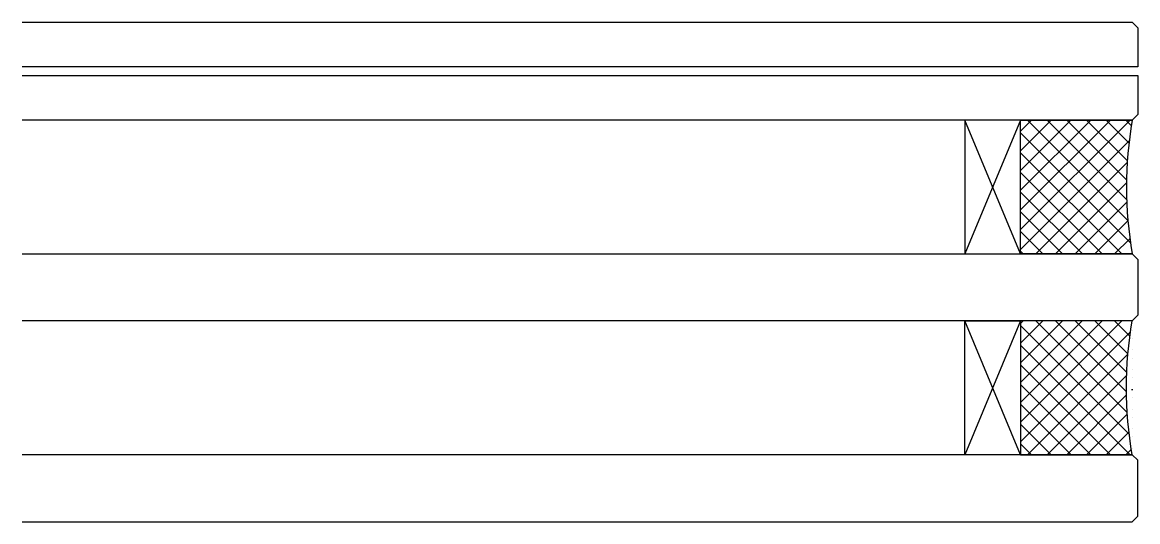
# Model space of a CAD drawing. Header units: millimetres. Extents: x 0 to 100, y 0 to 45.
import ezdxf

# ---------------------------------------------------------------- set-up
doc = ezdxf.new("R2010")
doc.units = ezdxf.units.MM
doc.header["$MEASUREMENT"] = 0
doc.layers.add('2-0', color=2, linetype='Continuous', true_color=0xffff00)
doc.layers.add('3-0', color=3, linetype='Continuous')

msp = doc.modelspace()

# ---------------------------------------------------------------- hatches: boundary and pattern name
at = {"layer": '3-0'}
h = msp.add_hatch(dxfattribs=at)
h.set_pattern_fill('ANSI37', color=256, scale=10, style=0)
h.set_pattern_definition([(45, (-7.8147, 54.373), (-0.883883, 0.883883), []), (135, (-7.8147, 54.373), (-0.883883, -0.883883), [])])
edge = h.paths.add_edge_path()
edge.add_line((89.5, 24), (89.5, 36))
edge.add_line((89.5, 36), (99.5, 36))
edge.add_arc((135.25, 30), 36.25, 170.4727, 189.5273)
edge.add_line((99.5, 24), (89.5, 24))
h = msp.add_hatch(dxfattribs=at)
h.set_pattern_fill('ANSI37', color=256, scale=10, style=0)
h.set_pattern_definition([(315, (-7.8147, -12.373), (-0.883883, -0.883883), []), (225, (-7.8147, -12.373), (-0.883883, 0.883883), [])])
edge = h.paths.add_edge_path()
edge.add_line((89.5, 18), (89.5, 6))
edge.add_line((89.5, 6), (99.5, 6))
edge.add_arc((135.25, 12), 36.25, 170.4727, 189.5273, ccw=False)
edge.add_line((99.5, 18), (89.5, 18))

# ---------------------------------------------------------------- linework, layer by layer
for points in [[(0, 44.76), (99.5, 44.76), (100, 44.26), (100, 40.76), (0, 40.76)], [(0, 40), (100, 40), (100, 36.5), (99.5, 36), (0, 36)], [(0, 24), (99.5, 24), (100, 23.5), (100, 18.5), (99.5, 18), (0, 18)], [(0, 0), (99.5, 0), (100, 0.5), (100, 5.5), (99.5, 6), (0, 6)]]:
    msp.add_lwpolyline(points)
at = {"layer": '2-0'}
for points in [[(84.5, 24), (89.5, 24), (89.5, 36), (84.5, 36)], [(84.5, 18), (89.5, 18), (89.5, 6), (84.5, 6)]]:
    msp.add_lwpolyline(points, close=True, dxfattribs=at)
for points in [[(89.5, 24), (89.5, 36), (99.5, 36, 0.08333), (99.5, 24)], [(89.5, 18), (89.5, 6), (99.5, 6, -0.08333), (99.5, 18)]]:
    msp.add_lwpolyline(points, format="xyb", close=True, dxfattribs=at)
at = {"layer": '3-0'}
for p, q in [((89.5, 36), (84.5, 24)), ((89.5, 24), (84.5, 36)), ((89.5, 6), (84.5, 18)), ((89.5, 18), (84.5, 6))]:
    msp.add_line(p, q, dxfattribs=at)

doc.saveas('drawing.dxf')
